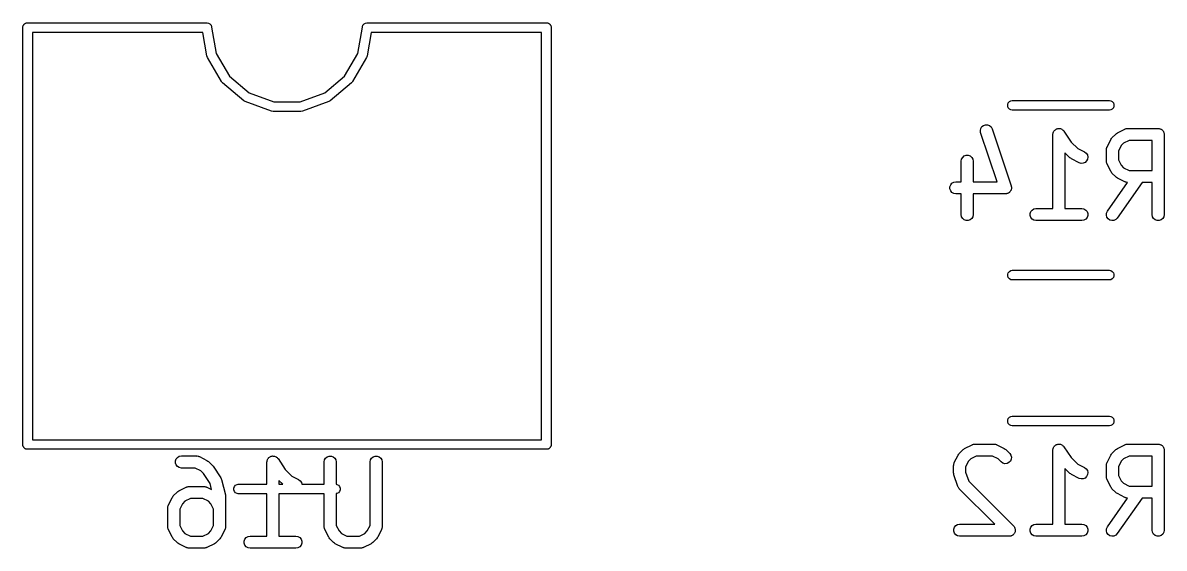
# Model space of a CAD drawing. Extents: x 84 to 155, y -171 to -35.
# Drawn here: x 116.34 to 130.57, y -153.63 to -147.07 of the extents above; entities that cross this region are included whole.
import ezdxf

# ---------------------------------------------------------------- set-up
doc = ezdxf.new("R2010")
doc.units = 0
doc.header["$MEASUREMENT"] = 0
doc.layers.add('BLACK', color=7, linetype='CONTINUOUS')

msp = doc.modelspace()

# ---------------------------------------------------------------- linework, layer by layer
at = {"layer": 'BLACK', "linetype": 'CONTINUOUS'}
for p, q in [((116.339, -147.122), (116.341, -147.117)), ((116.339, -147.128), (116.339, -147.122)), ((116.339, -152.338), (116.339, -147.128)), ((116.341, -147.117), (116.342, -147.112)), ((116.342, -147.112), (116.344, -147.108)), ((116.344, -147.108), (116.346, -147.103)), ((116.346, -147.103), (116.35, -147.098)), ((116.35, -147.098), (116.352, -147.094)), ((116.352, -147.094), (116.356, -147.09)), ((116.356, -147.09), (116.36, -147.086)), ((116.36, -147.086), (116.364, -147.084)), ((116.364, -147.084), (116.369, -147.08)), ((116.369, -147.08), (116.374, -147.078)), ((116.374, -147.078), (116.378, -147.076)), ((116.378, -147.076), (116.383, -147.075)), ((116.383, -147.075), (116.388, -147.073)), ((116.388, -147.073), (116.394, -147.073)), ((116.394, -147.073), (116.394, -147.073)), ((116.394, -147.073), (118.639, -147.073)), ((118.584, -147.193), (116.459, -147.193)), ((116.459, -147.193), (116.459, -152.273)), ((118.635, -147.485), (118.584, -147.193)), ((118.639, -147.073), (118.655, -147.076)), ((118.655, -147.076), (118.673, -147.086)), ((118.673, -147.086), (118.687, -147.103)), ((118.687, -147.103), (118.694, -147.122)), ((118.694, -147.122), (118.694, -147.128)), ((118.694, -147.128), (118.752, -147.454)), ((120.516, -147.454), (120.574, -147.128)), ((120.574, -147.122), (120.581, -147.103)), ((120.574, -147.128), (120.574, -147.122)), ((120.581, -147.103), (120.595, -147.086)), ((120.595, -147.086), (120.613, -147.076)), ((120.613, -147.076), (120.629, -147.073)), ((120.629, -147.073), (122.874, -147.073)), ((120.684, -147.193), (120.633, -147.485)), ((122.809, -147.193), (120.684, -147.193)), ((122.809, -152.273), (122.809, -147.193)), ((122.874, -147.073), (122.874, -147.073)), ((122.874, -147.073), (122.88, -147.073)), ((122.88, -147.073), (122.885, -147.075)), ((122.885, -147.075), (122.89, -147.076)), ((122.89, -147.076), (122.894, -147.078)), ((122.894, -147.078), (122.899, -147.08)), ((122.899, -147.08), (122.904, -147.084)), ((122.904, -147.084), (122.908, -147.086)), ((122.908, -147.086), (122.912, -147.09)), ((122.912, -147.09), (122.916, -147.094)), ((122.916, -147.094), (122.918, -147.098)), ((122.918, -147.098), (122.922, -147.103)), ((122.922, -147.103), (122.924, -147.108)), ((122.924, -147.108), (122.926, -147.112)), ((122.926, -147.112), (122.927, -147.117)), ((122.927, -147.117), (122.929, -147.122)), ((122.929, -147.122), (122.929, -147.128)), ((122.929, -147.128), (122.929, -147.128)), ((122.929, -147.128), (122.929, -152.338)), ((118.752, -147.454), (118.915, -147.737)), ((120.353, -147.737), (120.516, -147.454)), ((118.642, -147.505), (118.635, -147.485)), ((118.816, -147.806), (118.642, -147.505)), ((118.642, -147.505), (118.642, -147.505)), ((120.626, -147.505), (120.452, -147.806)), ((120.629, -147.497), (120.626, -147.505)), ((120.626, -147.505), (120.626, -147.505)), ((120.633, -147.485), (120.629, -147.497)), ((120.633, -147.485), (120.633, -147.485)), ((118.915, -147.737), (119.164, -147.946)), ((120.104, -147.946), (120.353, -147.737)), ((118.822, -147.813), (118.816, -147.806)), ((118.816, -147.806), (118.816, -147.806)), ((118.829, -147.822), (118.822, -147.813)), ((119.095, -148.045), (118.829, -147.822)), ((118.829, -147.822), (118.829, -147.822)), ((120.439, -147.822), (120.173, -148.045)), ((120.445, -147.814), (120.439, -147.822)), ((120.439, -147.822), (120.439, -147.822)), ((120.452, -147.806), (120.445, -147.814)), ((120.452, -147.806), (120.452, -147.806)), ((119.113, -148.055), (119.095, -148.045)), ((119.095, -148.045), (119.095, -148.045)), ((119.164, -147.946), (119.471, -148.058)), ((119.797, -148.058), (120.104, -147.946)), ((120.166, -148.049), (120.155, -148.055)), ((120.173, -148.045), (120.166, -148.049)), ((120.173, -148.045), (120.173, -148.045)), ((128.645, -148.056), (128.663, -148.046)), ((128.663, -148.046), (128.679, -148.043)), ((128.679, -148.043), (129.893, -148.043)), ((129.893, -148.043), (129.909, -148.046)), ((129.909, -148.046), (129.927, -148.056)), ((119.44, -148.174), (119.113, -148.055)), ((119.46, -148.178), (119.44, -148.174)), ((119.808, -148.178), (119.46, -148.178)), ((119.471, -148.058), (119.797, -148.058)), ((119.828, -148.174), (119.808, -148.178)), ((120.155, -148.055), (119.828, -148.174)), ((120.155, -148.055), (120.155, -148.055)), ((128.624, -148.092), (128.631, -148.073)), ((128.624, -148.114), (128.624, -148.092)), ((128.631, -148.133), (128.624, -148.114)), ((128.631, -148.073), (128.645, -148.056)), ((128.645, -148.15), (128.631, -148.133)), ((128.663, -148.16), (128.645, -148.15)), ((128.679, -148.163), (128.663, -148.16)), ((129.893, -148.163), (128.679, -148.163)), ((129.909, -148.16), (129.893, -148.163)), ((129.927, -148.15), (129.909, -148.16)), ((129.927, -148.056), (129.941, -148.073)), ((129.941, -148.133), (129.927, -148.15)), ((129.941, -148.073), (129.948, -148.092)), ((129.948, -148.114), (129.941, -148.133)), ((129.948, -148.092), (129.948, -148.114)), ((128.282, -148.416), (128.288, -148.39)), ((128.286, -148.441), (128.282, -148.416)), ((128.491, -149.057), (128.286, -148.441)), ((128.288, -148.39), (128.301, -148.368)), ((128.301, -148.368), (128.322, -148.352)), ((128.322, -148.352), (128.346, -148.344)), ((128.346, -148.344), (128.372, -148.344)), ((128.372, -148.344), (128.397, -148.354)), ((128.397, -148.354), (128.416, -148.371)), ((128.416, -148.371), (128.429, -148.394)), ((128.429, -148.394), (128.667, -149.108)), ((129.187, -148.465), (129.188, -148.461)), ((129.187, -149.39), (129.187, -148.465)), ((129.188, -148.457), (129.19, -148.449)), ((129.188, -148.461), (129.188, -148.457)), ((129.19, -148.449), (129.192, -148.44)), ((129.192, -148.44), (129.194, -148.436)), ((129.194, -148.436), (129.195, -148.432)), ((129.195, -148.432), (129.2, -148.425)), ((129.2, -148.425), (129.205, -148.417)), ((129.205, -148.417), (129.208, -148.415)), ((129.208, -148.415), (129.21, -148.411)), ((129.21, -148.411), (129.218, -148.406)), ((129.218, -148.406), (129.225, -148.4)), ((129.225, -148.4), (129.229, -148.399)), ((129.229, -148.399), (129.232, -148.397)), ((129.232, -148.397), (129.241, -148.395)), ((129.241, -148.395), (129.249, -148.392)), ((129.249, -148.392), (129.253, -148.392)), ((129.253, -148.392), (129.257, -148.391)), ((129.257, -148.391), (129.266, -148.392)), ((129.266, -148.392), (129.275, -148.392)), ((129.275, -148.392), (129.279, -148.393)), ((129.279, -148.393), (129.283, -148.393)), ((129.283, -148.393), (129.291, -148.397)), ((129.291, -148.397), (129.3, -148.4)), ((129.3, -148.4), (129.303, -148.403)), ((129.303, -148.403), (129.307, -148.405)), ((129.307, -148.405), (129.313, -148.411)), ((129.313, -148.411), (129.32, -148.417)), ((129.32, -148.417), (129.322, -148.421)), ((129.322, -148.421), (129.325, -148.424)), ((129.325, -148.424), (129.416, -148.56)), ((129.923, -148.508), (129.971, -148.46)), ((129.971, -148.46), (129.981, -148.453)), ((129.981, -148.453), (129.991, -148.446)), ((129.991, -148.446), (130.086, -148.398)), ((130.086, -148.398), (130.09, -148.397)), ((130.09, -148.397), (130.094, -148.395)), ((130.094, -148.395), (130.102, -148.393)), ((130.102, -148.393), (130.111, -148.391)), ((130.111, -148.391), (130.115, -148.391)), ((130.115, -148.391), (130.119, -148.39)), ((130.119, -148.39), (130.5, -148.39)), ((130.5, -148.39), (130.507, -148.392)), ((130.507, -148.392), (130.513, -148.392)), ((130.513, -148.392), (130.519, -148.394)), ((130.519, -148.394), (130.526, -148.395)), ((130.526, -148.395), (130.532, -148.398)), ((130.532, -148.398), (130.538, -148.4)), ((130.538, -148.4), (130.543, -148.405)), ((130.543, -148.405), (130.548, -148.408)), ((130.548, -148.408), (130.553, -148.413)), ((130.553, -148.413), (130.558, -148.417)), ((130.558, -148.417), (130.561, -148.423)), ((130.561, -148.423), (130.565, -148.428)), ((130.565, -148.428), (130.567, -148.434)), ((130.567, -148.434), (130.571, -148.44)), ((130.571, -148.44), (130.572, -148.446)), ((130.572, -148.446), (130.574, -148.452)), ((130.574, -148.452), (130.574, -148.459)), ((130.574, -148.459), (130.575, -148.465)), ((130.575, -148.465), (130.575, -149.465)), ((129.416, -148.56), (129.497, -148.642)), ((129.861, -148.626), (129.862, -148.622)), ((129.862, -148.622), (129.909, -148.527)), ((129.909, -148.527), (129.917, -148.517)), ((129.917, -148.517), (129.923, -148.508)), ((130.038, -148.605), (130.004, -148.674)), ((130.069, -148.575), (130.038, -148.605)), ((130.137, -148.54), (130.069, -148.575)), ((130.425, -148.54), (130.137, -148.54)), ((130.425, -148.914), (130.425, -148.54)), ((128.049, -148.773), (128.062, -148.751)), ((128.062, -148.751), (128.082, -148.734)), ((128.082, -148.734), (128.106, -148.725)), ((128.106, -148.725), (128.132, -148.725)), ((128.132, -148.725), (128.157, -148.734)), ((128.157, -148.734), (128.177, -148.751)), ((128.177, -148.751), (128.19, -148.773)), ((129.4, -148.757), (129.337, -148.694)), ((129.337, -148.694), (129.337, -149.39)), ((129.409, -148.763), (129.4, -148.757)), ((129.419, -148.771), (129.409, -148.763)), ((129.497, -148.642), (129.581, -148.684)), ((129.581, -148.684), (129.602, -148.7)), ((129.602, -148.7), (129.617, -148.721)), ((129.617, -148.721), (129.623, -148.747)), ((129.623, -148.747), (129.62, -148.772)), ((129.854, -148.647), (129.857, -148.639)), ((129.855, -148.652), (129.854, -148.647)), ((129.854, -148.656), (129.855, -148.652)), ((129.854, -148.799), (129.854, -148.656)), ((129.857, -148.639), (129.858, -148.63)), ((129.858, -148.63), (129.861, -148.626)), ((130.004, -148.674), (130.004, -148.781)), ((128.044, -148.799), (128.049, -148.773)), ((128.044, -149.057), (128.044, -148.799)), ((128.19, -148.773), (128.194, -148.799)), ((128.194, -148.799), (128.194, -149.057)), ((129.514, -148.818), (129.419, -148.771)), ((129.539, -148.826), (129.514, -148.818)), ((129.565, -148.824), (129.539, -148.826)), ((129.589, -148.814), (129.565, -148.824)), ((129.608, -148.796), (129.589, -148.814)), ((129.62, -148.772), (129.608, -148.796)), ((129.855, -148.803), (129.854, -148.799)), ((129.854, -148.807), (129.855, -148.803)), ((129.857, -148.816), (129.854, -148.807)), ((129.858, -148.824), (129.857, -148.816)), ((129.861, -148.828), (129.858, -148.824)), ((129.862, -148.832), (129.861, -148.828)), ((129.909, -148.927), (129.862, -148.832)), ((130.004, -148.781), (130.038, -148.85)), ((130.038, -148.85), (130.069, -148.88)), ((130.069, -148.88), (130.137, -148.914)), ((129.917, -148.937), (129.909, -148.927)), ((129.923, -148.947), (129.917, -148.937)), ((129.971, -148.995), (129.923, -148.947)), ((129.981, -149.001), (129.971, -148.995)), ((129.991, -149.009), (129.981, -149.001)), ((130.086, -149.056), (129.991, -149.009)), ((130.137, -148.914), (130.425, -148.914)), ((127.903, -149.119), (127.912, -149.095)), ((127.903, -149.145), (127.903, -149.119)), ((127.912, -149.17), (127.903, -149.145)), ((127.912, -149.095), (127.928, -149.075)), ((127.928, -149.189), (127.912, -149.17)), ((127.928, -149.075), (127.951, -149.062)), ((127.951, -149.203), (127.928, -149.189)), ((127.951, -149.062), (127.976, -149.057)), ((127.976, -149.057), (128.044, -149.057)), ((128.194, -149.057), (128.491, -149.057)), ((128.637, -149.193), (128.631, -149.198)), ((128.644, -149.189), (128.637, -149.193)), ((128.647, -149.185), (128.644, -149.189)), ((128.652, -149.182), (128.647, -149.185)), ((128.656, -149.175), (128.652, -149.182)), ((128.66, -149.17), (128.656, -149.175)), ((128.662, -149.164), (128.66, -149.17)), ((128.665, -149.16), (128.662, -149.164)), ((128.667, -149.152), (128.665, -149.16)), ((128.667, -149.108), (128.667, -149.114)), ((128.667, -149.114), (128.669, -149.119)), ((128.669, -149.145), (128.667, -149.152)), ((128.669, -149.119), (128.669, -149.127)), ((128.669, -149.127), (128.67, -149.134)), ((128.67, -149.134), (128.669, -149.14)), ((128.669, -149.14), (128.669, -149.145)), ((129.867, -149.422), (130.118, -149.064)), ((130.301, -149.064), (129.99, -149.508)), ((130.09, -149.058), (130.086, -149.056)), ((130.094, -149.06), (130.09, -149.058)), ((130.102, -149.061), (130.094, -149.06)), ((130.111, -149.064), (130.102, -149.061)), ((130.115, -149.063), (130.111, -149.064)), ((130.118, -149.064), (130.115, -149.063)), ((130.425, -149.064), (130.301, -149.064)), ((130.425, -149.465), (130.425, -149.064)), ((127.976, -149.207), (127.951, -149.203)), ((128.044, -149.207), (127.976, -149.207)), ((128.044, -149.465), (128.044, -149.207)), ((128.596, -149.207), (128.194, -149.207)), ((128.194, -149.207), (128.194, -149.465)), ((128.601, -149.206), (128.596, -149.207)), ((128.607, -149.206), (128.601, -149.206)), ((128.614, -149.204), (128.607, -149.206)), ((128.621, -149.203), (128.614, -149.204)), ((128.626, -149.2), (128.621, -149.203)), ((128.631, -149.198), (128.626, -149.2)), ((128.049, -149.491), (128.044, -149.465)), ((128.194, -149.465), (128.19, -149.491)), ((128.903, -149.452), (128.912, -149.428)), ((128.903, -149.478), (128.903, -149.452)), ((128.912, -149.428), (128.928, -149.408)), ((128.928, -149.408), (128.951, -149.395)), ((128.951, -149.395), (128.976, -149.39)), ((128.976, -149.39), (129.187, -149.39)), ((129.337, -149.39), (129.548, -149.39)), ((129.548, -149.39), (129.574, -149.395)), ((129.574, -149.395), (129.596, -149.408)), ((129.596, -149.408), (129.613, -149.428)), ((129.613, -149.428), (129.622, -149.452)), ((129.622, -149.452), (129.622, -149.478)), ((129.854, -149.472), (129.856, -149.446)), ((129.861, -149.497), (129.854, -149.472)), ((129.856, -149.446), (129.867, -149.422)), ((130.43, -149.491), (130.425, -149.465)), ((130.575, -149.465), (130.571, -149.491)), ((128.062, -149.514), (128.049, -149.491)), ((128.082, -149.53), (128.062, -149.514)), ((128.106, -149.539), (128.082, -149.53)), ((128.132, -149.539), (128.106, -149.539)), ((128.157, -149.53), (128.132, -149.539)), ((128.177, -149.514), (128.157, -149.53)), ((128.19, -149.491), (128.177, -149.514)), ((128.912, -149.503), (128.903, -149.478)), ((128.928, -149.523), (128.912, -149.503)), ((128.951, -149.536), (128.928, -149.523)), ((128.976, -149.54), (128.951, -149.536)), ((129.548, -149.54), (128.976, -149.54)), ((129.574, -149.536), (129.548, -149.54)), ((129.596, -149.523), (129.574, -149.536)), ((129.613, -149.503), (129.596, -149.523)), ((129.622, -149.478), (129.613, -149.503)), ((129.876, -149.518), (129.861, -149.497)), ((129.897, -149.533), (129.876, -149.518)), ((129.922, -149.54), (129.897, -149.533)), ((129.948, -149.538), (129.922, -149.54)), ((129.972, -149.527), (129.948, -149.538)), ((129.99, -149.508), (129.972, -149.527)), ((130.443, -149.514), (130.43, -149.491)), ((130.463, -149.53), (130.443, -149.514)), ((130.487, -149.539), (130.463, -149.53)), ((130.513, -149.539), (130.487, -149.539)), ((130.538, -149.53), (130.513, -149.539)), ((130.558, -149.514), (130.538, -149.53)), ((130.571, -149.491), (130.558, -149.514)), ((128.631, -150.19), (128.645, -150.173)), ((128.645, -150.173), (128.663, -150.163)), ((128.663, -150.163), (128.679, -150.16)), ((128.679, -150.16), (129.893, -150.16)), ((129.893, -150.16), (129.909, -150.163)), ((129.909, -150.163), (129.927, -150.173)), ((129.927, -150.173), (129.941, -150.19)), ((128.624, -150.209), (128.631, -150.19)), ((128.624, -150.231), (128.624, -150.209)), ((128.631, -150.25), (128.624, -150.231)), ((128.645, -150.267), (128.631, -150.25)), ((128.663, -150.277), (128.645, -150.267)), ((128.679, -150.28), (128.663, -150.277)), ((129.893, -150.28), (128.679, -150.28)), ((129.909, -150.277), (129.893, -150.28)), ((129.927, -150.267), (129.909, -150.277)), ((129.941, -150.25), (129.927, -150.267)), ((129.941, -150.19), (129.948, -150.209)), ((129.948, -150.231), (129.941, -150.25)), ((129.948, -150.209), (129.948, -150.231)), ((128.624, -152.029), (128.631, -152.01)), ((128.624, -152.051), (128.624, -152.029)), ((128.631, -152.01), (128.645, -151.993)), ((128.645, -151.993), (128.663, -151.983)), ((128.663, -151.983), (128.679, -151.98)), ((128.679, -151.98), (129.893, -151.98)), ((129.893, -151.98), (129.909, -151.983)), ((129.909, -151.983), (129.927, -151.993)), ((129.927, -151.993), (129.941, -152.01)), ((129.941, -152.01), (129.948, -152.029)), ((129.948, -152.029), (129.948, -152.051)), ((128.631, -152.07), (128.624, -152.051)), ((128.645, -152.087), (128.631, -152.07)), ((128.663, -152.097), (128.645, -152.087)), ((128.679, -152.1), (128.663, -152.097)), ((129.893, -152.1), (128.679, -152.1)), ((129.909, -152.097), (129.893, -152.1)), ((129.927, -152.087), (129.909, -152.097)), ((129.941, -152.07), (129.927, -152.087)), ((129.948, -152.051), (129.941, -152.07)), ((116.459, -152.273), (122.809, -152.273)), ((116.339, -152.344), (116.339, -152.338)), ((116.339, -152.338), (116.339, -152.338)), ((116.341, -152.349), (116.339, -152.344)), ((116.342, -152.354), (116.341, -152.349)), ((116.344, -152.358), (116.342, -152.354)), ((116.346, -152.363), (116.344, -152.358)), ((116.35, -152.368), (116.346, -152.363)), ((116.352, -152.372), (116.35, -152.368)), ((116.356, -152.376), (116.352, -152.372)), ((116.36, -152.38), (116.356, -152.376)), ((116.364, -152.382), (116.36, -152.38)), ((116.369, -152.386), (116.364, -152.382)), ((116.374, -152.388), (116.369, -152.386)), ((116.378, -152.39), (116.374, -152.388)), ((116.383, -152.391), (116.378, -152.39)), ((116.388, -152.393), (116.383, -152.391)), ((116.394, -152.393), (116.388, -152.393)), ((122.874, -152.393), (116.394, -152.393)), ((116.394, -152.393), (116.394, -152.393)), ((122.88, -152.393), (122.874, -152.393)), ((122.874, -152.393), (122.874, -152.393)), ((122.885, -152.391), (122.88, -152.393)), ((122.89, -152.39), (122.885, -152.391)), ((122.894, -152.388), (122.89, -152.39)), ((122.899, -152.386), (122.894, -152.388)), ((122.904, -152.382), (122.899, -152.386)), ((122.908, -152.38), (122.904, -152.382)), ((122.912, -152.376), (122.908, -152.38)), ((122.916, -152.372), (122.912, -152.376)), ((122.918, -152.368), (122.916, -152.372)), ((122.922, -152.363), (122.918, -152.368)), ((122.924, -152.358), (122.922, -152.363)), ((122.926, -152.354), (122.924, -152.358)), ((122.927, -152.349), (122.926, -152.354)), ((122.929, -152.344), (122.927, -152.349)), ((122.929, -152.338), (122.929, -152.338)), ((122.929, -152.338), (122.929, -152.344)), ((127.957, -152.559), (128.005, -152.464)), ((128.005, -152.464), (128.012, -152.454)), ((128.012, -152.454), (128.019, -152.445)), ((128.019, -152.445), (128.066, -152.397)), ((128.066, -152.397), (128.076, -152.39)), ((128.076, -152.39), (128.086, -152.383)), ((128.086, -152.383), (128.181, -152.335)), ((128.181, -152.335), (128.185, -152.334)), ((128.185, -152.334), (128.189, -152.332)), ((128.189, -152.332), (128.198, -152.33)), ((128.198, -152.33), (128.206, -152.328)), ((128.206, -152.328), (128.21, -152.328)), ((128.21, -152.328), (128.215, -152.327)), ((128.215, -152.327), (128.453, -152.327)), ((128.453, -152.327), (128.457, -152.328)), ((128.457, -152.328), (128.461, -152.328)), ((128.461, -152.328), (128.47, -152.33)), ((128.47, -152.33), (128.478, -152.332)), ((128.478, -152.332), (128.482, -152.334)), ((128.482, -152.334), (128.486, -152.335)), ((128.486, -152.335), (128.581, -152.383)), ((128.581, -152.383), (128.591, -152.39)), ((128.591, -152.39), (128.601, -152.397)), ((128.601, -152.397), (128.649, -152.445)), ((128.649, -152.445), (128.663, -152.466)), ((128.663, -152.466), (128.67, -152.491)), ((129.187, -152.402), (129.188, -152.398)), ((129.187, -153.327), (129.187, -152.402)), ((129.188, -152.394), (129.19, -152.386)), ((129.188, -152.398), (129.188, -152.394)), ((129.19, -152.386), (129.192, -152.377)), ((129.192, -152.377), (129.194, -152.373)), ((129.194, -152.373), (129.195, -152.369)), ((129.195, -152.369), (129.2, -152.362)), ((129.2, -152.362), (129.205, -152.354)), ((129.205, -152.354), (129.208, -152.351)), ((129.208, -152.351), (129.21, -152.348)), ((129.21, -152.348), (129.218, -152.343)), ((129.218, -152.343), (129.225, -152.337)), ((129.225, -152.337), (129.229, -152.336)), ((129.229, -152.336), (129.232, -152.334)), ((129.232, -152.334), (129.241, -152.332)), ((129.241, -152.332), (129.249, -152.329)), ((129.249, -152.329), (129.253, -152.329)), ((129.253, -152.329), (129.257, -152.328)), ((129.257, -152.328), (129.266, -152.329)), ((129.266, -152.329), (129.275, -152.329)), ((129.275, -152.329), (129.279, -152.33)), ((129.279, -152.33), (129.283, -152.33)), ((129.283, -152.33), (129.291, -152.334)), ((129.291, -152.334), (129.3, -152.337)), ((129.3, -152.337), (129.303, -152.34)), ((129.303, -152.34), (129.307, -152.342)), ((129.307, -152.342), (129.313, -152.348)), ((129.313, -152.348), (129.32, -152.354)), ((129.32, -152.354), (129.322, -152.358)), ((129.322, -152.358), (129.325, -152.361)), ((129.325, -152.361), (129.416, -152.497)), ((129.862, -152.559), (129.909, -152.464)), ((129.909, -152.464), (129.917, -152.454)), ((129.917, -152.454), (129.923, -152.445)), ((129.923, -152.445), (129.971, -152.397)), ((129.971, -152.397), (129.981, -152.39)), ((129.981, -152.39), (129.991, -152.383)), ((129.991, -152.383), (130.086, -152.335)), ((130.086, -152.335), (130.09, -152.334)), ((130.09, -152.334), (130.094, -152.332)), ((130.094, -152.332), (130.102, -152.33)), ((130.102, -152.33), (130.111, -152.328)), ((130.111, -152.328), (130.115, -152.328)), ((130.115, -152.328), (130.119, -152.327)), ((130.119, -152.327), (130.5, -152.327)), ((130.5, -152.327), (130.507, -152.329)), ((130.507, -152.329), (130.513, -152.329)), ((130.513, -152.329), (130.519, -152.331)), ((130.519, -152.331), (130.526, -152.332)), ((130.526, -152.332), (130.532, -152.335)), ((130.532, -152.335), (130.538, -152.337)), ((130.538, -152.337), (130.543, -152.342)), ((130.543, -152.342), (130.548, -152.345)), ((130.548, -152.345), (130.553, -152.35)), ((130.553, -152.35), (130.558, -152.354)), ((130.558, -152.354), (130.561, -152.36)), ((130.561, -152.36), (130.565, -152.365)), ((130.565, -152.365), (130.567, -152.371)), ((130.567, -152.371), (130.571, -152.377)), ((130.571, -152.377), (130.572, -152.383)), ((130.572, -152.383), (130.574, -152.389)), ((130.574, -152.389), (130.574, -152.396)), ((130.574, -152.396), (130.575, -152.402)), ((130.575, -152.402), (130.575, -153.402)), ((118.243, -152.538), (118.252, -152.513)), ((118.243, -152.564), (118.243, -152.538)), ((118.252, -152.588), (118.243, -152.564)), ((118.252, -152.513), (118.268, -152.493)), ((118.268, -152.608), (118.252, -152.588)), ((118.268, -152.493), (118.291, -152.48)), ((118.291, -152.621), (118.268, -152.608)), ((118.291, -152.48), (118.317, -152.476)), ((118.317, -152.476), (118.507, -152.476)), ((118.507, -152.476), (118.511, -152.477)), ((118.511, -152.477), (118.516, -152.476)), ((118.516, -152.476), (118.524, -152.479)), ((118.524, -152.479), (118.533, -152.48)), ((118.533, -152.48), (118.536, -152.483)), ((118.536, -152.483), (118.541, -152.484)), ((118.541, -152.484), (118.636, -152.531)), ((118.636, -152.531), (118.645, -152.539)), ((118.645, -152.539), (118.655, -152.545)), ((118.655, -152.545), (118.703, -152.593)), ((118.703, -152.593), (118.707, -152.599)), ((118.707, -152.599), (118.712, -152.605)), ((118.712, -152.605), (118.807, -152.747)), ((119.384, -152.551), (119.385, -152.547)), ((119.384, -152.827), (119.384, -152.551)), ((119.385, -152.543), (119.387, -152.534)), ((119.385, -152.547), (119.385, -152.543)), ((119.387, -152.534), (119.389, -152.525)), ((119.389, -152.525), (119.391, -152.522)), ((119.391, -152.522), (119.392, -152.518)), ((119.392, -152.518), (119.397, -152.51)), ((119.397, -152.51), (119.402, -152.503)), ((119.402, -152.503), (119.405, -152.5)), ((119.405, -152.5), (119.408, -152.497)), ((119.408, -152.497), (119.415, -152.492)), ((119.415, -152.492), (119.422, -152.486)), ((119.422, -152.486), (119.426, -152.485)), ((119.426, -152.485), (119.429, -152.482)), ((119.429, -152.482), (119.438, -152.48)), ((119.438, -152.48), (119.446, -152.477)), ((119.446, -152.477), (119.451, -152.477)), ((119.451, -152.477), (119.455, -152.476)), ((119.455, -152.476), (119.463, -152.477)), ((119.463, -152.477), (119.472, -152.477)), ((119.472, -152.477), (119.476, -152.478)), ((119.476, -152.478), (119.48, -152.479)), ((119.48, -152.479), (119.488, -152.483)), ((119.488, -152.483), (119.497, -152.486)), ((119.497, -152.486), (119.5, -152.489)), ((119.5, -152.489), (119.504, -152.49)), ((119.504, -152.49), (119.51, -152.497)), ((119.51, -152.497), (119.517, -152.503)), ((119.517, -152.503), (119.519, -152.506)), ((119.519, -152.506), (119.522, -152.509)), ((119.522, -152.509), (119.613, -152.646)), ((120.099, -152.551), (120.103, -152.525)), ((120.099, -152.827), (120.099, -152.551)), ((120.103, -152.525), (120.116, -152.503)), ((120.116, -152.503), (120.136, -152.486)), ((120.136, -152.486), (120.161, -152.477)), ((120.161, -152.477), (120.187, -152.477)), ((120.187, -152.477), (120.211, -152.486)), ((120.211, -152.486), (120.231, -152.503)), ((120.231, -152.503), (120.244, -152.525)), ((120.244, -152.525), (120.249, -152.551)), ((120.249, -152.551), (120.249, -152.828)), ((120.67, -152.551), (120.675, -152.525)), ((120.67, -153.343), (120.67, -152.551)), ((120.675, -152.525), (120.688, -152.503)), ((120.688, -152.503), (120.708, -152.486)), ((120.708, -152.486), (120.732, -152.477)), ((120.732, -152.477), (120.758, -152.477)), ((120.758, -152.477), (120.783, -152.486)), ((120.783, -152.486), (120.803, -152.503)), ((120.803, -152.503), (120.816, -152.525)), ((120.816, -152.525), (120.82, -152.551)), ((120.82, -152.551), (120.82, -153.36)), ((127.949, -152.593), (127.95, -152.589)), ((127.949, -152.688), (127.949, -152.593)), ((127.95, -152.584), (127.952, -152.576)), ((127.95, -152.589), (127.95, -152.584)), ((127.952, -152.576), (127.954, -152.567)), ((127.954, -152.567), (127.956, -152.563)), ((127.956, -152.563), (127.957, -152.559)), ((128.133, -152.542), (128.099, -152.611)), ((128.164, -152.512), (128.133, -152.542)), ((128.232, -152.477), (128.164, -152.512)), ((128.435, -152.477), (128.232, -152.477)), ((128.503, -152.512), (128.435, -152.477)), ((128.542, -152.551), (128.503, -152.512)), ((128.564, -152.566), (128.542, -152.551)), ((128.589, -152.572), (128.564, -152.566)), ((128.615, -152.57), (128.589, -152.572)), ((128.639, -152.559), (128.615, -152.57)), ((128.657, -152.541), (128.639, -152.559)), ((128.668, -152.517), (128.657, -152.541)), ((128.67, -152.491), (128.668, -152.517)), ((129.416, -152.497), (129.497, -152.579)), ((129.497, -152.579), (129.581, -152.621)), ((129.854, -152.584), (129.857, -152.576)), ((129.855, -152.589), (129.854, -152.584)), ((129.854, -152.593), (129.855, -152.589)), ((129.854, -152.736), (129.854, -152.593)), ((129.857, -152.576), (129.858, -152.567)), ((129.858, -152.567), (129.861, -152.563)), ((129.861, -152.563), (129.862, -152.559)), ((130.038, -152.542), (130.004, -152.611)), ((130.069, -152.512), (130.038, -152.542)), ((130.137, -152.477), (130.069, -152.512)), ((130.425, -152.477), (130.137, -152.477)), ((130.425, -152.851), (130.425, -152.477)), ((118.317, -152.626), (118.291, -152.621)), ((118.489, -152.626), (118.317, -152.626)), ((118.558, -152.66), (118.489, -152.626)), ((118.592, -152.694), (118.558, -152.66)), ((118.675, -152.82), (118.592, -152.694)), ((118.807, -152.747), (118.813, -152.759)), ((119.613, -152.646), (119.694, -152.727)), ((119.694, -152.727), (119.779, -152.77)), ((127.951, -152.7), (127.949, -152.688)), ((127.953, -152.712), (127.951, -152.7)), ((128.001, -152.855), (127.953, -152.712)), ((128.099, -152.611), (128.099, -152.676)), ((128.099, -152.676), (128.137, -152.79)), ((129.4, -152.694), (129.337, -152.631)), ((129.337, -152.631), (129.337, -153.327)), ((129.409, -152.7), (129.4, -152.694)), ((129.419, -152.708), (129.409, -152.7)), ((129.514, -152.755), (129.419, -152.708)), ((129.589, -152.751), (129.565, -152.761)), ((129.581, -152.621), (129.602, -152.637)), ((129.608, -152.733), (129.589, -152.751)), ((129.602, -152.637), (129.617, -152.658)), ((129.62, -152.709), (129.608, -152.733)), ((129.617, -152.658), (129.623, -152.684)), ((129.623, -152.684), (129.62, -152.709)), ((129.855, -152.74), (129.854, -152.736)), ((129.854, -152.744), (129.855, -152.74)), ((129.857, -152.753), (129.854, -152.744)), ((130.004, -152.611), (130.004, -152.718)), ((130.004, -152.718), (130.038, -152.787)), ((118.283, -152.912), (118.378, -152.865)), ((118.378, -152.865), (118.382, -152.864)), ((118.382, -152.864), (118.386, -152.861)), ((118.386, -152.861), (118.395, -152.86)), ((118.395, -152.86), (118.403, -152.857)), ((118.403, -152.857), (118.408, -152.858)), ((118.408, -152.858), (118.412, -152.857)), ((118.412, -152.857), (118.602, -152.857)), ((118.602, -152.857), (118.606, -152.858)), ((118.606, -152.858), (118.611, -152.857)), ((118.611, -152.857), (118.619, -152.86)), ((118.619, -152.86), (118.628, -152.861)), ((118.628, -152.861), (118.632, -152.864)), ((118.632, -152.864), (118.636, -152.865)), ((118.636, -152.865), (118.694, -152.894)), ((118.694, -152.894), (118.675, -152.82)), ((118.813, -152.759), (118.818, -152.771)), ((118.818, -152.771), (118.865, -152.961)), ((118.972, -152.876), (118.979, -152.857)), ((118.972, -152.898), (118.972, -152.876)), ((118.979, -152.857), (118.993, -152.84)), ((118.993, -152.84), (119.011, -152.83)), ((119.011, -152.83), (119.027, -152.827)), ((119.027, -152.827), (119.384, -152.827)), ((119.582, -152.827), (119.534, -152.78)), ((119.534, -152.78), (119.534, -152.827)), ((119.534, -152.827), (119.582, -152.827)), ((119.779, -152.77), (119.8, -152.785)), ((119.8, -152.785), (119.814, -152.807)), ((119.814, -152.807), (119.819, -152.827)), ((119.819, -152.827), (120.099, -152.827)), ((120.249, -152.828), (120.257, -152.83)), ((120.257, -152.83), (120.275, -152.84)), ((120.275, -152.84), (120.289, -152.857)), ((120.289, -152.857), (120.296, -152.876)), ((120.296, -152.876), (120.296, -152.898)), ((128.003, -152.858), (128.001, -152.855)), ((128.004, -152.863), (128.003, -152.858)), ((128.009, -152.87), (128.004, -152.863)), ((128.013, -152.878), (128.009, -152.87)), ((128.016, -152.88), (128.013, -152.878)), ((128.019, -152.884), (128.016, -152.88)), ((128.462, -153.327), (128.019, -152.884)), ((128.137, -152.79), (128.696, -153.349)), ((129.539, -152.763), (129.514, -152.755)), ((129.565, -152.761), (129.539, -152.763)), ((129.858, -152.761), (129.857, -152.753)), ((129.861, -152.765), (129.858, -152.761)), ((129.862, -152.769), (129.861, -152.765)), ((129.909, -152.864), (129.862, -152.769)), ((129.917, -152.874), (129.909, -152.864)), ((129.923, -152.884), (129.917, -152.874)), ((129.971, -152.932), (129.923, -152.884)), ((130.038, -152.787), (130.069, -152.817)), ((130.069, -152.817), (130.137, -152.851)), ((130.137, -152.851), (130.425, -152.851)), ((118.154, -153.089), (118.202, -152.994)), ((118.202, -152.994), (118.209, -152.984)), ((118.209, -152.984), (118.216, -152.974)), ((118.216, -152.974), (118.263, -152.926)), ((118.263, -152.926), (118.273, -152.92)), ((118.273, -152.92), (118.283, -152.912)), ((118.429, -153.007), (118.361, -153.041)), ((118.585, -153.007), (118.429, -153.007)), ((118.653, -153.041), (118.585, -153.007)), ((118.865, -152.961), (118.866, -152.97)), ((118.866, -152.97), (118.868, -152.979)), ((118.868, -152.979), (118.868, -153.36)), ((118.979, -152.917), (118.972, -152.898)), ((118.993, -152.934), (118.979, -152.917)), ((119.011, -152.944), (118.993, -152.934)), ((119.027, -152.947), (119.011, -152.944)), ((119.384, -152.947), (119.027, -152.947)), ((119.384, -153.476), (119.384, -152.947)), ((120.099, -152.947), (119.534, -152.947)), ((119.534, -152.947), (119.534, -153.476)), ((120.099, -153.36), (120.099, -152.947)), ((120.257, -152.944), (120.249, -152.946)), ((120.249, -152.946), (120.249, -153.343)), ((120.275, -152.934), (120.257, -152.944)), ((120.289, -152.917), (120.275, -152.934)), ((120.296, -152.898), (120.289, -152.917)), ((129.867, -153.359), (130.118, -153.001)), ((129.981, -152.938), (129.971, -152.932)), ((129.991, -152.946), (129.981, -152.938)), ((130.301, -153.001), (129.99, -153.445)), ((130.086, -152.993), (129.991, -152.946)), ((130.09, -152.995), (130.086, -152.993)), ((130.094, -152.997), (130.09, -152.995)), ((130.102, -152.998), (130.094, -152.997)), ((130.111, -153.001), (130.102, -152.998)), ((130.115, -153), (130.111, -153.001)), ((130.118, -153.001), (130.115, -153)), ((130.425, -153.001), (130.301, -153.001)), ((130.425, -153.402), (130.425, -153.001)), ((118.146, -153.122), (118.147, -153.118)), ((118.146, -153.36), (118.146, -153.122)), ((118.147, -153.114), (118.149, -153.105)), ((118.147, -153.118), (118.147, -153.114)), ((118.149, -153.105), (118.151, -153.097)), ((118.151, -153.097), (118.153, -153.093)), ((118.153, -153.093), (118.154, -153.089)), ((118.331, -153.071), (118.296, -153.14)), ((118.296, -153.14), (118.296, -153.343)), ((118.361, -153.041), (118.331, -153.071)), ((118.683, -153.071), (118.653, -153.041)), ((118.718, -153.14), (118.683, -153.071)), ((118.718, -153.343), (118.718, -153.14)), ((118.147, -153.365), (118.146, -153.36)), ((118.147, -153.369), (118.147, -153.365)), ((118.149, -153.377), (118.147, -153.369)), ((118.151, -153.386), (118.149, -153.377)), ((118.153, -153.39), (118.151, -153.386)), ((118.154, -153.394), (118.153, -153.39)), ((118.202, -153.489), (118.154, -153.394)), ((118.296, -153.343), (118.331, -153.411)), ((118.331, -153.411), (118.361, -153.442)), ((118.361, -153.442), (118.429, -153.476)), ((118.585, -153.476), (118.653, -153.442)), ((118.653, -153.442), (118.683, -153.411)), ((118.683, -153.411), (118.718, -153.343)), ((118.86, -153.394), (118.812, -153.489)), ((118.861, -153.39), (118.86, -153.394)), ((118.863, -153.386), (118.861, -153.39)), ((118.865, -153.377), (118.863, -153.386)), ((118.867, -153.369), (118.865, -153.377)), ((118.868, -153.36), (118.867, -153.365)), ((118.867, -153.365), (118.867, -153.369)), ((120.099, -153.365), (120.099, -153.36)), ((120.099, -153.369), (120.099, -153.365)), ((120.102, -153.377), (120.099, -153.369)), ((120.103, -153.386), (120.102, -153.377)), ((120.105, -153.39), (120.103, -153.386)), ((120.107, -153.394), (120.105, -153.39)), ((120.154, -153.489), (120.107, -153.394)), ((120.249, -153.343), (120.283, -153.411)), ((120.283, -153.411), (120.313, -153.442)), ((120.313, -153.442), (120.382, -153.476)), ((120.537, -153.476), (120.605, -153.442)), ((120.605, -153.442), (120.636, -153.411)), ((120.636, -153.411), (120.67, -153.343)), ((120.812, -153.394), (120.765, -153.489)), ((120.813, -153.39), (120.812, -153.394)), ((120.816, -153.386), (120.813, -153.39)), ((120.817, -153.377), (120.816, -153.386)), ((120.82, -153.369), (120.817, -153.377)), ((120.82, -153.36), (120.819, -153.365)), ((120.819, -153.365), (120.82, -153.369)), ((127.95, -153.389), (127.959, -153.365)), ((127.95, -153.415), (127.95, -153.389)), ((127.959, -153.44), (127.95, -153.415)), ((127.959, -153.365), (127.976, -153.345)), ((127.976, -153.46), (127.959, -153.44)), ((127.976, -153.345), (127.998, -153.332)), ((127.998, -153.473), (127.976, -153.46)), ((127.998, -153.332), (128.024, -153.327)), ((128.024, -153.327), (128.462, -153.327)), ((128.686, -153.464), (128.677, -153.468)), ((128.688, -153.461), (128.686, -153.464)), ((128.691, -153.46), (128.688, -153.461)), ((128.698, -153.452), (128.691, -153.46)), ((128.696, -153.349), (128.702, -153.357)), ((128.705, -153.445), (128.698, -153.452)), ((128.702, -153.357), (128.708, -153.365)), ((128.706, -153.442), (128.705, -153.445)), ((128.708, -153.44), (128.706, -153.442)), ((128.708, -153.365), (128.709, -153.368)), ((128.711, -153.431), (128.708, -153.44)), ((128.709, -153.368), (128.711, -153.371)), ((128.711, -153.371), (128.714, -153.38)), ((128.716, -153.422), (128.711, -153.431)), ((128.714, -153.38), (128.717, -153.389)), ((128.717, -153.415), (128.716, -153.419)), ((128.716, -153.419), (128.716, -153.422)), ((128.717, -153.389), (128.717, -153.393)), ((128.717, -153.393), (128.718, -153.396)), ((128.718, -153.396), (128.717, -153.406)), ((128.717, -153.406), (128.717, -153.415)), ((128.903, -153.389), (128.912, -153.365)), ((128.903, -153.415), (128.903, -153.389)), ((128.912, -153.44), (128.903, -153.415)), ((128.912, -153.365), (128.928, -153.345)), ((128.928, -153.46), (128.912, -153.44)), ((128.928, -153.345), (128.951, -153.332)), ((128.951, -153.473), (128.928, -153.46)), ((128.951, -153.332), (128.976, -153.327)), ((128.976, -153.327), (129.187, -153.327)), ((129.337, -153.327), (129.548, -153.327)), ((129.548, -153.327), (129.574, -153.332)), ((129.574, -153.332), (129.596, -153.345)), ((129.596, -153.46), (129.574, -153.473)), ((129.596, -153.345), (129.613, -153.365)), ((129.613, -153.44), (129.596, -153.46)), ((129.613, -153.365), (129.622, -153.389)), ((129.622, -153.415), (129.613, -153.44)), ((129.622, -153.389), (129.622, -153.415)), ((129.854, -153.409), (129.856, -153.383)), ((129.861, -153.434), (129.854, -153.409)), ((129.856, -153.383), (129.867, -153.359)), ((129.876, -153.455), (129.861, -153.434)), ((129.897, -153.47), (129.876, -153.455)), ((129.972, -153.464), (129.948, -153.475)), ((129.99, -153.445), (129.972, -153.464)), ((130.43, -153.428), (130.425, -153.402)), ((130.443, -153.451), (130.43, -153.428)), ((130.463, -153.467), (130.443, -153.451)), ((130.558, -153.451), (130.538, -153.467)), ((130.571, -153.428), (130.558, -153.451)), ((130.575, -153.402), (130.571, -153.428)), ((118.209, -153.499), (118.202, -153.489)), ((118.216, -153.509), (118.209, -153.499)), ((118.263, -153.556), (118.216, -153.509)), ((118.273, -153.563), (118.263, -153.556)), ((118.283, -153.57), (118.273, -153.563)), ((118.378, -153.618), (118.283, -153.57)), ((118.429, -153.476), (118.585, -153.476)), ((118.731, -153.57), (118.636, -153.618)), ((118.741, -153.563), (118.731, -153.57)), ((118.751, -153.556), (118.741, -153.563)), ((118.798, -153.509), (118.751, -153.556)), ((118.805, -153.499), (118.798, -153.509)), ((118.812, -153.489), (118.805, -153.499)), ((119.1, -153.538), (119.109, -153.513)), ((119.1, -153.564), (119.1, -153.538)), ((119.109, -153.588), (119.1, -153.564)), ((119.109, -153.513), (119.125, -153.493)), ((119.125, -153.608), (119.109, -153.588)), ((119.125, -153.493), (119.148, -153.48)), ((119.148, -153.48), (119.174, -153.476)), ((119.174, -153.476), (119.384, -153.476)), ((119.534, -153.476), (119.745, -153.476)), ((119.745, -153.476), (119.771, -153.48)), ((119.771, -153.48), (119.793, -153.493)), ((119.793, -153.493), (119.81, -153.513)), ((119.81, -153.588), (119.793, -153.608)), ((119.81, -153.513), (119.819, -153.538)), ((119.819, -153.564), (119.81, -153.588)), ((119.819, -153.538), (119.819, -153.564)), ((120.161, -153.499), (120.154, -153.489)), ((120.168, -153.509), (120.161, -153.499)), ((120.216, -153.556), (120.168, -153.509)), ((120.226, -153.563), (120.216, -153.556)), ((120.235, -153.57), (120.226, -153.563)), ((120.331, -153.618), (120.235, -153.57)), ((120.382, -153.476), (120.537, -153.476)), ((120.683, -153.57), (120.588, -153.618)), ((120.693, -153.563), (120.683, -153.57)), ((120.703, -153.556), (120.693, -153.563)), ((120.751, -153.509), (120.703, -153.556)), ((120.757, -153.499), (120.751, -153.509)), ((120.765, -153.489), (120.757, -153.499)), ((128.024, -153.477), (127.998, -153.473)), ((128.643, -153.477), (128.024, -153.477)), ((128.653, -153.476), (128.643, -153.477)), ((128.663, -153.475), (128.653, -153.476)), ((128.666, -153.473), (128.663, -153.475)), ((128.669, -153.473), (128.666, -153.473)), ((128.677, -153.468), (128.669, -153.473)), ((128.976, -153.477), (128.951, -153.473)), ((129.548, -153.477), (128.976, -153.477)), ((129.574, -153.473), (129.548, -153.477)), ((129.922, -153.477), (129.897, -153.47)), ((129.948, -153.475), (129.922, -153.477)), ((130.487, -153.476), (130.463, -153.467)), ((130.513, -153.476), (130.487, -153.476)), ((130.538, -153.467), (130.513, -153.476)), ((118.382, -153.619), (118.378, -153.618)), ((118.386, -153.621), (118.382, -153.619)), ((118.395, -153.623), (118.386, -153.621)), ((118.403, -153.625), (118.395, -153.623)), ((118.408, -153.625), (118.403, -153.625)), ((118.412, -153.626), (118.408, -153.625)), ((118.602, -153.626), (118.412, -153.626)), ((118.606, -153.625), (118.602, -153.626)), ((118.611, -153.625), (118.606, -153.625)), ((118.619, -153.623), (118.611, -153.625)), ((118.628, -153.621), (118.619, -153.623)), ((118.632, -153.619), (118.628, -153.621)), ((118.636, -153.618), (118.632, -153.619)), ((119.148, -153.621), (119.125, -153.608)), ((119.174, -153.626), (119.148, -153.621)), ((119.745, -153.626), (119.174, -153.626)), ((119.771, -153.621), (119.745, -153.626)), ((119.793, -153.608), (119.771, -153.621)), ((120.335, -153.619), (120.331, -153.618)), ((120.338, -153.621), (120.335, -153.619)), ((120.347, -153.623), (120.338, -153.621)), ((120.356, -153.625), (120.347, -153.623)), ((120.36, -153.625), (120.356, -153.625)), ((120.364, -153.626), (120.36, -153.625)), ((120.555, -153.626), (120.364, -153.626)), ((120.559, -153.625), (120.555, -153.626)), ((120.563, -153.625), (120.559, -153.625)), ((120.572, -153.623), (120.563, -153.625)), ((120.58, -153.621), (120.572, -153.623)), ((120.584, -153.619), (120.58, -153.621)), ((120.588, -153.618), (120.584, -153.619))]:
    msp.add_line(p, q, dxfattribs=at)

doc.saveas('drawing.dxf')
